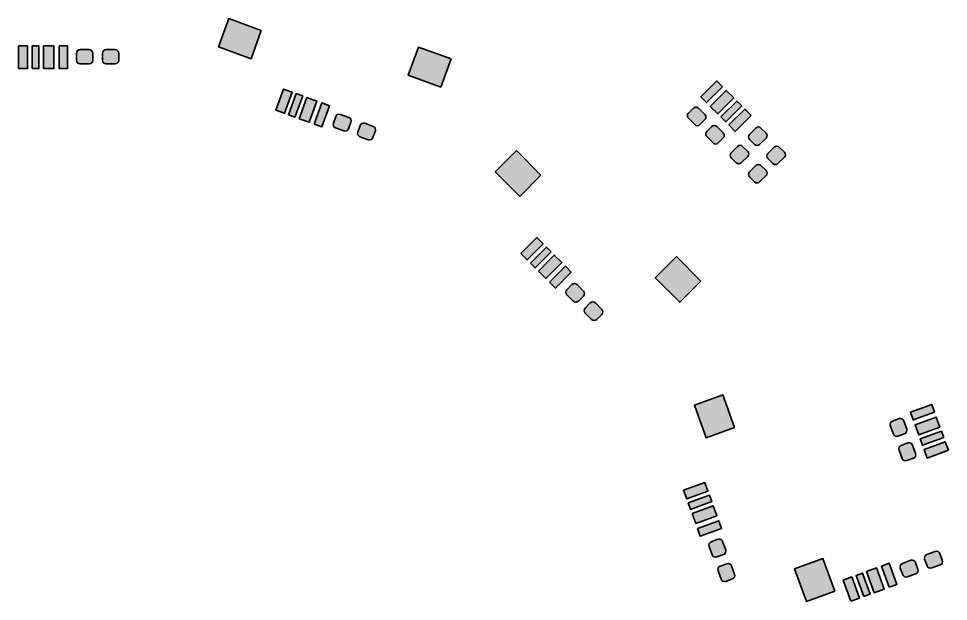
# Model space of a CAD drawing. Header units: inches. Extents: x 44 to 171, y 66 to 186.
# Drawn here: x 109.6 to 171.4, y 66.5 to 105.2 of the extents above; entities that cross this region are included whole.
import ezdxf

# ---------------------------------------------------------------- set-up
doc = ezdxf.new("R2010")
doc.units = ezdxf.units.IN
doc.header["$MEASUREMENT"] = 0
doc.layers.add('Layer 1', color=7, linetype='Continuous')

# ---------------------------------------------------------------- blocks, each defined once
blk = doc.blocks.new('block 46')
at = {"layer": 'Layer 1', "true_color": 0xffffff}
h = blk.add_hatch(color=7, dxfattribs=at)
h.dxf.hatch_style = 2
h.paths.add_polyline_path([(166.462, 67.054), (165.949, 68.464), (166.606, 68.703), (167.12, 67.294)])
h = blk.add_hatch(color=7, dxfattribs=at)
h.dxf.hatch_style = 2
h.paths.add_polyline_path([(167.448, 67.413), (166.935, 68.823), (167.452, 69.011), (167.965, 67.601)])
h = blk.add_hatch(color=7, dxfattribs=at)
h.dxf.hatch_style = 2
h.paths.add_polyline_path([(164.911, 66.49), (164.398, 67.899), (164.962, 68.105), (165.475, 66.695)])
h = blk.add_hatch(color=7, dxfattribs=at)
h.dxf.hatch_style = 2
h.paths.add_polyline_path([(165.758, 66.798), (165.245, 68.208), (165.668, 68.361), (166.181, 66.952)])
at = {"layer": 'Layer 1', "color": 7, "lineweight": 35, "true_color": 0xffffff}
for points in [[(166.462, 67.054), (165.949, 68.464), (166.606, 68.703), (167.12, 67.294), (166.462, 67.054)], [(167.448, 67.413), (166.935, 68.823), (167.452, 69.011), (167.965, 67.601), (167.448, 67.413)], [(164.911, 66.49), (164.398, 67.899), (164.962, 68.105), (165.475, 66.695), (164.911, 66.49)], [(165.758, 66.798), (165.245, 68.208), (165.668, 68.361), (166.181, 66.952), (165.758, 66.798)]]:
    blk.add_lwpolyline(points, dxfattribs=at)
blk = doc.blocks.new('block 49')
at = {"layer": 'Layer 1', "true_color": 0xffffff}
h = blk.add_hatch(color=7, dxfattribs=at)
h.dxf.hatch_style = 2
h.paths.add_polyline_path([(156.372, 100.696), (155.311, 99.635), (154.922, 100.024), (155.983, 101.085)])
h = blk.add_hatch(color=7, dxfattribs=at)
h.dxf.hatch_style = 2
h.paths.add_polyline_path([(157.114, 99.953), (156.053, 98.893), (155.559, 99.388), (156.619, 100.448)])
h = blk.add_hatch(color=7, dxfattribs=at)
h.dxf.hatch_style = 2
h.paths.add_polyline_path([(157.644, 99.424), (156.583, 98.363), (156.265, 98.681), (157.326, 99.742)])
h = blk.add_hatch(color=7, dxfattribs=at)
h.dxf.hatch_style = 2
h.paths.add_polyline_path([(158.281, 98.787), (157.22, 97.726), (156.796, 98.15), (157.857, 99.211)])
at = {"layer": 'Layer 1', "color": 7, "lineweight": 35, "true_color": 0xffffff}
for points in [[(156.372, 100.696), (155.311, 99.635), (154.922, 100.024), (155.983, 101.085), (156.372, 100.696)], [(157.114, 99.953), (156.053, 98.893), (155.559, 99.388), (156.619, 100.448), (157.114, 99.953)], [(157.644, 99.424), (156.583, 98.363), (156.265, 98.681), (157.326, 99.742), (157.644, 99.424)], [(158.281, 98.787), (157.22, 97.726), (156.796, 98.15), (157.857, 99.211), (158.281, 98.787)]]:
    blk.add_lwpolyline(points, dxfattribs=at)
blk = doc.blocks.new('block 52')
at = {"layer": 'Layer 1', "true_color": 0xffffff}
h = blk.add_hatch(color=7, dxfattribs=at)
h.dxf.hatch_style = 2
h.paths.add_polyline_path([(130.658, 98.712), (130.706, 98.792), (130.781, 98.846), (130.871, 98.868), (130.963, 98.854), (131.526, 98.649), (131.606, 98.601), (131.66, 98.526), (131.682, 98.436), (131.668, 98.345), (131.506, 97.898), (131.458, 97.819), (131.383, 97.764), (131.293, 97.742), (131.201, 97.756), (130.638, 97.962), (130.558, 98.01), (130.504, 98.084), (130.482, 98.174), (130.496, 98.266)])
h = blk.add_hatch(color=7, dxfattribs=at)
h.dxf.hatch_style = 2
h.paths.add_polyline_path([(132.279, 98.122), (132.327, 98.202), (132.402, 98.256), (132.492, 98.278), (132.584, 98.264), (133.147, 98.059), (133.227, 98.011), (133.281, 97.936), (133.303, 97.846), (133.289, 97.755), (133.127, 97.308), (133.079, 97.229), (133.004, 97.174), (132.914, 97.152), (132.822, 97.166), (132.259, 97.372), (132.179, 97.42), (132.125, 97.494), (132.103, 97.584), (132.117, 97.676)])
at = {"layer": 'Layer 1', "color": 7, "lineweight": 35, "true_color": 0xffffff}
for points in [[(130.658, 98.712), (130.706, 98.792), (130.781, 98.846), (130.871, 98.868), (130.963, 98.854), (131.526, 98.649), (131.606, 98.601), (131.66, 98.526), (131.682, 98.436), (131.668, 98.345), (131.506, 97.898), (131.458, 97.819), (131.383, 97.764), (131.293, 97.742), (131.201, 97.756), (130.638, 97.962), (130.558, 98.01), (130.504, 98.084), (130.482, 98.174), (130.496, 98.266), (130.658, 98.712)], [(132.279, 98.122), (132.327, 98.202), (132.402, 98.256), (132.492, 98.278), (132.584, 98.264), (133.147, 98.059), (133.227, 98.011), (133.281, 97.936), (133.303, 97.846), (133.289, 97.755), (133.127, 97.308), (133.079, 97.229), (133.004, 97.174), (132.914, 97.152), (132.822, 97.166), (132.259, 97.372), (132.179, 97.42), (132.125, 97.494), (132.103, 97.584), (132.117, 97.676), (132.279, 98.122)]]:
    blk.add_lwpolyline(points, dxfattribs=at)
blk = doc.blocks.new('block 53')
at = {"layer": 'Layer 1', "true_color": 0xffffff}
h = blk.add_hatch(color=7, dxfattribs=at)
h.dxf.hatch_style = 2
h.paths.add_polyline_path([(156.072, 70.604), (156.163, 70.618), (156.253, 70.596), (156.328, 70.541), (156.376, 70.462), (156.581, 69.898), (156.595, 69.806), (156.573, 69.716), (156.519, 69.641), (156.439, 69.593), (155.993, 69.431), (155.901, 69.417), (155.811, 69.439), (155.737, 69.494), (155.689, 69.573), (155.483, 70.137), (155.469, 70.228), (155.491, 70.318), (155.546, 70.393), (155.625, 70.441)])
h = blk.add_hatch(color=7, dxfattribs=at)
h.dxf.hatch_style = 2
h.paths.add_polyline_path([(156.662, 68.983), (156.753, 68.997), (156.843, 68.975), (156.918, 68.92), (156.966, 68.841), (157.171, 68.277), (157.185, 68.185), (157.163, 68.095), (157.109, 68.02), (157.029, 67.972), (156.583, 67.81), (156.491, 67.796), (156.401, 67.818), (156.327, 67.873), (156.279, 67.952), (156.073, 68.516), (156.059, 68.607), (156.081, 68.697), (156.136, 68.772), (156.215, 68.82)])
at = {"layer": 'Layer 1', "color": 7, "lineweight": 35, "true_color": 0xffffff}
for points in [[(156.072, 70.604), (156.163, 70.618), (156.253, 70.596), (156.328, 70.541), (156.376, 70.462), (156.581, 69.898), (156.595, 69.806), (156.573, 69.716), (156.519, 69.641), (156.439, 69.593), (155.993, 69.431), (155.901, 69.417), (155.811, 69.439), (155.737, 69.494), (155.689, 69.573), (155.483, 70.137), (155.469, 70.228), (155.491, 70.318), (155.546, 70.393), (155.625, 70.441), (156.072, 70.604)], [(156.662, 68.983), (156.753, 68.997), (156.843, 68.975), (156.918, 68.92), (156.966, 68.841), (157.171, 68.277), (157.185, 68.185), (157.163, 68.095), (157.109, 68.02), (157.029, 67.972), (156.583, 67.81), (156.491, 67.796), (156.401, 67.818), (156.327, 67.873), (156.279, 67.952), (156.073, 68.516), (156.059, 68.607), (156.081, 68.697), (156.136, 68.772), (156.215, 68.82), (156.662, 68.983)]]:
    blk.add_lwpolyline(points, dxfattribs=at)
blk = doc.blocks.new('block 55')
at = {"layer": 'Layer 1', "true_color": 0xffffff}
h = blk.add_hatch(color=7, dxfattribs=at)
h.dxf.hatch_style = 2
h.paths.add_polyline_path([(126.674, 99.132), (127.187, 100.542), (127.751, 100.336), (127.238, 98.927)])
h = blk.add_hatch(color=7, dxfattribs=at)
h.dxf.hatch_style = 2
h.paths.add_polyline_path([(127.521, 98.824), (128.034, 100.233), (128.457, 100.08), (127.944, 98.67)])
h = blk.add_hatch(color=7, dxfattribs=at)
h.dxf.hatch_style = 2
h.paths.add_polyline_path([(128.225, 98.568), (128.738, 99.977), (129.396, 99.738), (128.883, 98.328)])
h = blk.add_hatch(color=7, dxfattribs=at)
h.dxf.hatch_style = 2
h.paths.add_polyline_path([(129.212, 98.209), (129.725, 99.618), (130.241, 99.43), (129.728, 98.021)])
at = {"layer": 'Layer 1', "color": 7, "lineweight": 35, "true_color": 0xffffff}
for points in [[(126.674, 99.132), (127.187, 100.542), (127.751, 100.336), (127.238, 98.927), (126.674, 99.132)], [(127.521, 98.824), (128.034, 100.233), (128.457, 100.08), (127.944, 98.67), (127.521, 98.824)], [(128.225, 98.568), (128.738, 99.977), (129.396, 99.738), (128.883, 98.328), (128.225, 98.568)], [(129.212, 98.209), (129.725, 99.618), (130.241, 99.43), (129.728, 98.021), (129.212, 98.209)]]:
    blk.add_lwpolyline(points, dxfattribs=at)
blk = doc.blocks.new('block 59')
at = {"layer": 'Layer 1', "true_color": 0xffffff}
h = blk.add_hatch(color=7, dxfattribs=at)
h.dxf.hatch_style = 2
h.paths.add_polyline_path([(154.438, 99.27), (154.516, 99.321), (154.606, 99.339), (154.697, 99.321), (154.774, 99.27), (155.199, 98.846), (155.25, 98.768), (155.268, 98.678), (155.25, 98.587), (155.199, 98.51), (154.863, 98.174), (154.786, 98.122), (154.695, 98.104), (154.604, 98.122), (154.527, 98.174), (154.103, 98.598), (154.051, 98.675), (154.033, 98.766), (154.051, 98.857), (154.103, 98.934)])
h = blk.add_hatch(color=7, dxfattribs=at)
h.dxf.hatch_style = 2
h.paths.add_polyline_path([(155.658, 98.05), (155.735, 98.102), (155.826, 98.12), (155.917, 98.102), (155.994, 98.05), (156.418, 97.626), (156.47, 97.549), (156.488, 97.458), (156.47, 97.367), (156.418, 97.29), (156.083, 96.954), (156.005, 96.903), (155.915, 96.884), (155.824, 96.903), (155.747, 96.954), (155.322, 97.378), (155.271, 97.455), (155.253, 97.546), (155.271, 97.637), (155.322, 97.714)])
at = {"layer": 'Layer 1', "color": 7, "lineweight": 35, "true_color": 0xffffff}
for points in [[(154.438, 99.27), (154.516, 99.321), (154.606, 99.339), (154.697, 99.321), (154.774, 99.27), (155.199, 98.846), (155.25, 98.768), (155.268, 98.678), (155.25, 98.587), (155.199, 98.51), (154.863, 98.174), (154.786, 98.122), (154.695, 98.104), (154.604, 98.122), (154.527, 98.174), (154.103, 98.598), (154.051, 98.675), (154.033, 98.766), (154.051, 98.857), (154.103, 98.934), (154.438, 99.27)], [(155.658, 98.05), (155.735, 98.102), (155.826, 98.12), (155.917, 98.102), (155.994, 98.05), (156.418, 97.626), (156.47, 97.549), (156.488, 97.458), (156.47, 97.367), (156.418, 97.29), (156.083, 96.954), (156.005, 96.903), (155.915, 96.884), (155.824, 96.903), (155.747, 96.954), (155.322, 97.378), (155.271, 97.455), (155.253, 97.546), (155.271, 97.637), (155.322, 97.714), (155.658, 98.05)]]:
    blk.add_lwpolyline(points, dxfattribs=at)
blk = doc.blocks.new('block 76')
at = {"layer": 'Layer 1', "true_color": 0xffffff}
h = blk.add_hatch(color=7, dxfattribs=at)
h.dxf.hatch_style = 2
h.paths.add_polyline_path([(109.568, 101.902), (109.568, 103.402), (110.168, 103.402), (110.168, 101.902)])
h = blk.add_hatch(color=7, dxfattribs=at)
h.dxf.hatch_style = 2
h.paths.add_polyline_path([(110.469, 101.902), (110.469, 103.402), (110.919, 103.402), (110.919, 101.902)])
h = blk.add_hatch(color=7, dxfattribs=at)
h.dxf.hatch_style = 2
h.paths.add_polyline_path([(111.218, 101.902), (111.218, 103.402), (111.918, 103.402), (111.918, 101.902)])
h = blk.add_hatch(color=7, dxfattribs=at)
h.dxf.hatch_style = 2
h.paths.add_polyline_path([(112.268, 101.902), (112.268, 103.402), (112.818, 103.402), (112.818, 101.902)])
at = {"layer": 'Layer 1', "color": 7, "lineweight": 35, "true_color": 0xffffff}
for points in [[(109.568, 101.902), (109.568, 103.402), (110.168, 103.402), (110.168, 101.902), (109.568, 101.902)], [(110.469, 101.902), (110.469, 103.402), (110.919, 103.402), (110.919, 101.902), (110.469, 101.902)], [(111.218, 101.902), (111.218, 103.402), (111.918, 103.402), (111.918, 101.902), (111.218, 101.902)], [(112.268, 101.902), (112.268, 103.402), (112.818, 103.402), (112.818, 101.902), (112.268, 101.902)]]:
    blk.add_lwpolyline(points, dxfattribs=at)
blk = doc.blocks.new('block 83')
at = {"layer": 'Layer 1', "true_color": 0xffffff}
h = blk.add_hatch(color=7, dxfattribs=at)
h.dxf.hatch_style = 2
h.paths.add_polyline_path([(168.111, 78.63), (168.203, 78.644), (168.293, 78.622), (168.368, 78.567), (168.416, 78.488), (168.621, 77.924), (168.635, 77.833), (168.613, 77.743), (168.558, 77.668), (168.479, 77.62), (168.033, 77.457), (167.941, 77.443), (167.851, 77.465), (167.776, 77.52), (167.728, 77.599), (167.523, 78.163), (167.509, 78.255), (167.531, 78.345), (167.586, 78.419), (167.665, 78.467)])
h = blk.add_hatch(color=7, dxfattribs=at)
h.dxf.hatch_style = 2
h.paths.add_polyline_path([(168.701, 77.009), (168.793, 77.023), (168.883, 77.001), (168.958, 76.946), (169.006, 76.867), (169.211, 76.303), (169.225, 76.212), (169.203, 76.122), (169.148, 76.047), (169.069, 75.999), (168.623, 75.836), (168.531, 75.822), (168.441, 75.844), (168.366, 75.899), (168.318, 75.978), (168.113, 76.542), (168.099, 76.634), (168.121, 76.724), (168.176, 76.798), (168.255, 76.846)])
at = {"layer": 'Layer 1', "color": 7, "lineweight": 35, "true_color": 0xffffff}
for points in [[(168.111, 78.63), (168.203, 78.644), (168.293, 78.622), (168.368, 78.567), (168.416, 78.488), (168.621, 77.924), (168.635, 77.833), (168.613, 77.743), (168.558, 77.668), (168.479, 77.62), (168.033, 77.457), (167.941, 77.443), (167.851, 77.465), (167.776, 77.52), (167.728, 77.599), (167.523, 78.163), (167.509, 78.255), (167.531, 78.345), (167.586, 78.419), (167.665, 78.467), (168.111, 78.63)], [(168.701, 77.009), (168.793, 77.023), (168.883, 77.001), (168.958, 76.946), (169.006, 76.867), (169.211, 76.303), (169.225, 76.212), (169.203, 76.122), (169.148, 76.047), (169.069, 75.999), (168.623, 75.836), (168.531, 75.822), (168.441, 75.844), (168.366, 75.899), (168.318, 75.978), (168.113, 76.542), (168.099, 76.634), (168.121, 76.724), (168.176, 76.798), (168.255, 76.846), (168.701, 77.009)]]:
    blk.add_lwpolyline(points, dxfattribs=at)
blk = doc.blocks.new('block 86')
at = {"layer": 'Layer 1', "true_color": 0xffffff}
h = blk.add_hatch(color=7, dxfattribs=at)
h.dxf.hatch_style = 2
h.paths.add_polyline_path([(159.263, 97.613), (159.315, 97.536), (159.333, 97.445), (159.315, 97.354), (159.263, 97.277), (158.839, 96.853), (158.762, 96.801), (158.671, 96.783), (158.58, 96.801), (158.503, 96.853), (158.167, 97.189), (158.116, 97.266), (158.098, 97.357), (158.116, 97.448), (158.167, 97.525), (158.591, 97.949), (158.668, 98), (158.759, 98.019), (158.85, 98), (158.927, 97.949)])
h = blk.add_hatch(color=7, dxfattribs=at)
h.dxf.hatch_style = 2
h.paths.add_polyline_path([(158.043, 96.393), (158.095, 96.316), (158.113, 96.225), (158.095, 96.135), (158.043, 96.057), (157.619, 95.633), (157.542, 95.582), (157.451, 95.564), (157.36, 95.582), (157.283, 95.633), (156.947, 95.969), (156.896, 96.046), (156.878, 96.137), (156.896, 96.228), (156.947, 96.305), (157.372, 96.729), (157.449, 96.781), (157.54, 96.799), (157.63, 96.781), (157.708, 96.729)])
at = {"layer": 'Layer 1', "color": 7, "lineweight": 35, "true_color": 0xffffff}
for points in [[(159.263, 97.613), (159.315, 97.536), (159.333, 97.445), (159.315, 97.354), (159.263, 97.277), (158.839, 96.853), (158.762, 96.801), (158.671, 96.783), (158.58, 96.801), (158.503, 96.853), (158.167, 97.189), (158.116, 97.266), (158.098, 97.357), (158.116, 97.448), (158.167, 97.525), (158.591, 97.949), (158.668, 98), (158.759, 98.019), (158.85, 98), (158.927, 97.949), (159.263, 97.613)], [(158.043, 96.393), (158.095, 96.316), (158.113, 96.225), (158.095, 96.135), (158.043, 96.057), (157.619, 95.633), (157.542, 95.582), (157.451, 95.564), (157.36, 95.582), (157.283, 95.633), (156.947, 95.969), (156.896, 96.046), (156.878, 96.137), (156.896, 96.228), (156.947, 96.305), (157.372, 96.729), (157.449, 96.781), (157.54, 96.799), (157.63, 96.781), (157.708, 96.729), (158.043, 96.393)]]:
    blk.add_lwpolyline(points, dxfattribs=at)
blk = doc.blocks.new('block 103')
at = {"layer": 'Layer 1', "true_color": 0xffffff}
h = blk.add_hatch(color=7, dxfattribs=at)
h.dxf.hatch_style = 2
h.paths.add_polyline_path([(146.361, 87.535), (146.438, 87.586), (146.529, 87.605), (146.62, 87.586), (146.697, 87.535), (147.121, 87.111), (147.173, 87.034), (147.191, 86.943), (147.173, 86.852), (147.121, 86.775), (146.786, 86.439), (146.708, 86.387), (146.618, 86.369), (146.527, 86.387), (146.45, 86.439), (146.025, 86.863), (145.974, 86.94), (145.956, 87.031), (145.974, 87.122), (146.025, 87.199)])
h = blk.add_hatch(color=7, dxfattribs=at)
h.dxf.hatch_style = 2
h.paths.add_polyline_path([(147.581, 86.315), (147.658, 86.367), (147.749, 86.385), (147.84, 86.367), (147.917, 86.315), (148.341, 85.891), (148.393, 85.814), (148.411, 85.723), (148.393, 85.632), (148.341, 85.555), (148.005, 85.219), (147.928, 85.168), (147.837, 85.15), (147.746, 85.168), (147.669, 85.219), (147.245, 85.643), (147.194, 85.721), (147.176, 85.811), (147.194, 85.902), (147.245, 85.979)])
at = {"layer": 'Layer 1', "color": 7, "lineweight": 35, "true_color": 0xffffff}
for points in [[(146.361, 87.535), (146.438, 87.586), (146.529, 87.605), (146.62, 87.586), (146.697, 87.535), (147.121, 87.111), (147.173, 87.034), (147.191, 86.943), (147.173, 86.852), (147.121, 86.775), (146.786, 86.439), (146.708, 86.387), (146.618, 86.369), (146.527, 86.387), (146.45, 86.439), (146.025, 86.863), (145.974, 86.94), (145.956, 87.031), (145.974, 87.122), (146.025, 87.199), (146.361, 87.535)], [(147.581, 86.315), (147.658, 86.367), (147.749, 86.385), (147.84, 86.367), (147.917, 86.315), (148.341, 85.891), (148.393, 85.814), (148.411, 85.723), (148.393, 85.632), (148.341, 85.555), (148.005, 85.219), (147.928, 85.168), (147.837, 85.15), (147.746, 85.168), (147.669, 85.219), (147.245, 85.643), (147.194, 85.721), (147.176, 85.811), (147.194, 85.902), (147.245, 85.979), (147.581, 86.315)]]:
    blk.add_lwpolyline(points, dxfattribs=at)
blk = doc.blocks.new('block 105')
at = {"layer": 'Layer 1', "true_color": 0xffffff}
h = blk.add_hatch(color=7, dxfattribs=at)
h.dxf.hatch_style = 2
h.paths.add_polyline_path([(169.81, 69.287), (169.796, 69.379), (169.818, 69.469), (169.873, 69.543), (169.952, 69.591), (170.516, 69.797), (170.608, 69.811), (170.698, 69.789), (170.772, 69.734), (170.82, 69.655), (170.983, 69.208), (170.997, 69.117), (170.975, 69.027), (170.92, 68.952), (170.841, 68.904), (170.277, 68.699), (170.186, 68.685), (170.096, 68.707), (170.021, 68.761), (169.973, 68.841)])
h = blk.add_hatch(color=7, dxfattribs=at)
h.dxf.hatch_style = 2
h.paths.add_polyline_path([(168.189, 68.697), (168.175, 68.789), (168.197, 68.879), (168.252, 68.953), (168.331, 69.001), (168.895, 69.207), (168.987, 69.221), (169.077, 69.199), (169.151, 69.144), (169.199, 69.065), (169.362, 68.618), (169.376, 68.527), (169.354, 68.437), (169.299, 68.362), (169.22, 68.314), (168.656, 68.109), (168.565, 68.095), (168.475, 68.117), (168.4, 68.171), (168.352, 68.251)])
at = {"layer": 'Layer 1', "color": 7, "lineweight": 35, "true_color": 0xffffff}
for points in [[(169.81, 69.287), (169.796, 69.379), (169.818, 69.469), (169.873, 69.543), (169.952, 69.591), (170.516, 69.797), (170.608, 69.811), (170.698, 69.789), (170.772, 69.734), (170.82, 69.655), (170.983, 69.208), (170.997, 69.117), (170.975, 69.027), (170.92, 68.952), (170.841, 68.904), (170.277, 68.699), (170.186, 68.685), (170.096, 68.707), (170.021, 68.761), (169.973, 68.841), (169.81, 69.287)], [(168.189, 68.697), (168.175, 68.789), (168.197, 68.879), (168.252, 68.953), (168.331, 69.001), (168.895, 69.207), (168.987, 69.221), (169.077, 69.199), (169.151, 69.144), (169.199, 69.065), (169.362, 68.618), (169.376, 68.527), (169.354, 68.437), (169.299, 68.362), (169.22, 68.314), (168.656, 68.109), (168.565, 68.095), (168.475, 68.117), (168.4, 68.171), (168.352, 68.251), (168.189, 68.697)]]:
    blk.add_lwpolyline(points, dxfattribs=at)
blk = doc.blocks.new('block 107')
at = {"layer": 'Layer 1', "true_color": 0xffffff}
h = blk.add_hatch(color=7, dxfattribs=at)
h.dxf.hatch_style = 2
h.paths.add_polyline_path([(153.783, 73.865), (155.193, 74.379), (155.398, 73.815), (153.988, 73.302)])
h = blk.add_hatch(color=7, dxfattribs=at)
h.dxf.hatch_style = 2
h.paths.add_polyline_path([(154.091, 73.019), (155.501, 73.532), (155.655, 73.109), (154.245, 72.596)])
h = blk.add_hatch(color=7, dxfattribs=at)
h.dxf.hatch_style = 2
h.paths.add_polyline_path([(154.347, 72.315), (155.757, 72.828), (155.996, 72.17), (154.587, 71.657)])
h = blk.add_hatch(color=7, dxfattribs=at)
h.dxf.hatch_style = 2
h.paths.add_polyline_path([(154.707, 71.328), (156.116, 71.841), (156.304, 71.325), (154.895, 70.811)])
at = {"layer": 'Layer 1', "color": 7, "lineweight": 35, "true_color": 0xffffff}
for points in [[(153.783, 73.865), (155.193, 74.379), (155.398, 73.815), (153.988, 73.302), (153.783, 73.865)], [(154.091, 73.019), (155.501, 73.532), (155.655, 73.109), (154.245, 72.596), (154.091, 73.019)], [(154.347, 72.315), (155.757, 72.828), (155.996, 72.17), (154.587, 71.657), (154.347, 72.315)], [(154.707, 71.328), (156.116, 71.841), (156.304, 71.325), (154.895, 70.811), (154.707, 71.328)]]:
    blk.add_lwpolyline(points, dxfattribs=at)
blk = doc.blocks.new('block 108')
at = {"layer": 'Layer 1', "true_color": 0xffffff}
h = blk.add_hatch(color=7, dxfattribs=at)
h.dxf.hatch_style = 2
h.paths.add_polyline_path([(160.482, 96.343), (160.534, 96.266), (160.552, 96.175), (160.534, 96.084), (160.482, 96.007), (160.058, 95.583), (159.981, 95.531), (159.89, 95.513), (159.799, 95.531), (159.722, 95.583), (159.386, 95.919), (159.335, 95.996), (159.317, 96.087), (159.335, 96.178), (159.386, 96.255), (159.811, 96.679), (159.888, 96.73), (159.979, 96.749), (160.069, 96.73), (160.147, 96.679)])
h = blk.add_hatch(color=7, dxfattribs=at)
h.dxf.hatch_style = 2
h.paths.add_polyline_path([(159.263, 95.123), (159.314, 95.046), (159.332, 94.955), (159.314, 94.865), (159.263, 94.787), (158.838, 94.363), (158.761, 94.312), (158.67, 94.294), (158.58, 94.312), (158.502, 94.363), (158.167, 94.699), (158.115, 94.776), (158.097, 94.867), (158.115, 94.958), (158.167, 95.035), (158.591, 95.459), (158.668, 95.511), (158.759, 95.529), (158.85, 95.511), (158.927, 95.459)])
at = {"layer": 'Layer 1', "color": 7, "lineweight": 35, "true_color": 0xffffff}
for points in [[(160.482, 96.343), (160.534, 96.266), (160.552, 96.175), (160.534, 96.084), (160.482, 96.007), (160.058, 95.583), (159.981, 95.531), (159.89, 95.513), (159.799, 95.531), (159.722, 95.583), (159.386, 95.919), (159.335, 95.996), (159.317, 96.087), (159.335, 96.178), (159.386, 96.255), (159.811, 96.679), (159.888, 96.73), (159.979, 96.749), (160.069, 96.73), (160.147, 96.679), (160.482, 96.343)], [(159.263, 95.123), (159.314, 95.046), (159.332, 94.955), (159.314, 94.865), (159.263, 94.787), (158.838, 94.363), (158.761, 94.312), (158.67, 94.294), (158.58, 94.312), (158.502, 94.363), (158.167, 94.699), (158.115, 94.776), (158.097, 94.867), (158.115, 94.958), (158.167, 95.035), (158.591, 95.459), (158.668, 95.511), (158.759, 95.529), (158.85, 95.511), (158.927, 95.459), (159.263, 95.123)]]:
    blk.add_lwpolyline(points, dxfattribs=at)
blk = doc.blocks.new('block 127')
at = {"layer": 'Layer 1', "true_color": 0xffffff}
h = blk.add_hatch(color=7, dxfattribs=at)
h.dxf.hatch_style = 2
h.paths.add_polyline_path([(125.706, 104.436), (125.022, 102.557), (122.86, 103.343), (123.545, 105.223)])
h = blk.add_hatch(color=7, dxfattribs=at)
h.dxf.hatch_style = 2
h.paths.add_polyline_path([(138.321, 102.548), (137.637, 100.668), (135.475, 101.455), (136.159, 103.334)])
at = {"layer": 'Layer 1', "color": 7, "lineweight": 35, "true_color": 0xffffff}
for points in [[(125.706, 104.436), (125.022, 102.557), (122.86, 103.343), (123.545, 105.223), (125.706, 104.436)], [(138.321, 102.548), (137.637, 100.668), (135.475, 101.455), (136.159, 103.334), (138.321, 102.548)]]:
    blk.add_lwpolyline(points, dxfattribs=at)
blk = doc.blocks.new('block 131')
at = {"layer": 'Layer 1', "true_color": 0xffffff}
h = blk.add_hatch(color=7, dxfattribs=at)
h.dxf.hatch_style = 2
h.paths.add_polyline_path([(142.96, 89.607), (144.02, 90.667), (144.445, 90.243), (143.384, 89.182)])
h = blk.add_hatch(color=7, dxfattribs=at)
h.dxf.hatch_style = 2
h.paths.add_polyline_path([(143.597, 88.97), (144.657, 90.03), (144.976, 89.712), (143.915, 88.651)])
h = blk.add_hatch(color=7, dxfattribs=at)
h.dxf.hatch_style = 2
h.paths.add_polyline_path([(144.126, 88.44), (145.187, 89.501), (145.682, 89.006), (144.621, 87.945)])
h = blk.add_hatch(color=7, dxfattribs=at)
h.dxf.hatch_style = 2
h.paths.add_polyline_path([(144.869, 87.698), (145.929, 88.758), (146.318, 88.369), (145.258, 87.309)])
at = {"layer": 'Layer 1', "color": 7, "lineweight": 35, "true_color": 0xffffff}
for points in [[(142.96, 89.607), (144.02, 90.667), (144.445, 90.243), (143.384, 89.182), (142.96, 89.607)], [(143.597, 88.97), (144.657, 90.03), (144.976, 89.712), (143.915, 88.651), (143.597, 88.97)], [(144.126, 88.44), (145.187, 89.501), (145.682, 89.006), (144.621, 87.945), (144.126, 88.44)], [(144.869, 87.698), (145.929, 88.758), (146.318, 88.369), (145.258, 87.309), (144.869, 87.698)]]:
    blk.add_lwpolyline(points, dxfattribs=at)
blk = doc.blocks.new('block 132')
at = {"layer": 'Layer 1', "true_color": 0xffffff}
h = blk.add_hatch(color=7, dxfattribs=at)
h.dxf.hatch_style = 2
h.paths.add_polyline_path([(157.169, 78.038), (155.29, 77.354), (154.503, 79.515), (156.382, 80.199)])
h = blk.add_hatch(color=7, dxfattribs=at)
h.dxf.hatch_style = 2
h.paths.add_polyline_path([(163.831, 67.161), (161.952, 66.477), (161.165, 68.638), (163.044, 69.322)])
at = {"layer": 'Layer 1', "color": 7, "lineweight": 35, "true_color": 0xffffff}
for points in [[(157.169, 78.038), (155.29, 77.354), (154.503, 79.515), (156.382, 80.199), (157.169, 78.038)], [(163.831, 67.161), (161.952, 66.477), (161.165, 68.638), (163.044, 69.322), (163.831, 67.161)]]:
    blk.add_lwpolyline(points, dxfattribs=at)
blk = doc.blocks.new('block 135')
at = {"layer": 'Layer 1', "true_color": 0xffffff}
h = blk.add_hatch(color=7, dxfattribs=at)
h.dxf.hatch_style = 2
h.paths.add_polyline_path([(144.301, 94.818), (142.887, 93.403), (141.261, 95.03), (142.675, 96.444)])
h = blk.add_hatch(color=7, dxfattribs=at)
h.dxf.hatch_style = 2
h.paths.add_polyline_path([(154.936, 87.775), (153.522, 86.361), (151.896, 87.987), (153.31, 89.401)])
at = {"layer": 'Layer 1', "color": 7, "lineweight": 35, "true_color": 0xffffff}
for points in [[(144.301, 94.818), (142.887, 93.403), (141.261, 95.03), (142.675, 96.444), (144.301, 94.818)], [(154.936, 87.775), (153.522, 86.361), (151.896, 87.987), (153.31, 89.401), (154.936, 87.775)]]:
    blk.add_lwpolyline(points, dxfattribs=at)
blk = doc.blocks.new('block 137')
at = {"layer": 'Layer 1', "true_color": 0xffffff}
h = blk.add_hatch(color=7, dxfattribs=at)
h.dxf.hatch_style = 2
h.paths.add_polyline_path([(114.499, 102.446), (114.481, 102.356), (114.429, 102.278), (114.352, 102.227), (114.261, 102.209), (113.661, 102.209), (113.57, 102.227), (113.493, 102.278), (113.442, 102.356), (113.424, 102.446), (113.424, 102.921), (113.442, 103.012), (113.493, 103.089), (113.57, 103.141), (113.661, 103.159), (114.261, 103.159), (114.352, 103.141), (114.429, 103.089), (114.481, 103.012), (114.499, 102.921)])
h = blk.add_hatch(color=7, dxfattribs=at)
h.dxf.hatch_style = 2
h.paths.add_polyline_path([(116.224, 102.446), (116.206, 102.356), (116.154, 102.278), (116.077, 102.227), (115.986, 102.209), (115.386, 102.209), (115.295, 102.227), (115.218, 102.278), (115.167, 102.356), (115.149, 102.446), (115.149, 102.921), (115.167, 103.012), (115.218, 103.089), (115.295, 103.141), (115.386, 103.159), (115.986, 103.159), (116.077, 103.141), (116.154, 103.089), (116.206, 103.012), (116.224, 102.921)])
at = {"layer": 'Layer 1', "color": 7, "lineweight": 35, "true_color": 0xffffff}
for points in [[(114.499, 102.446), (114.481, 102.356), (114.429, 102.278), (114.352, 102.227), (114.261, 102.209), (113.661, 102.209), (113.57, 102.227), (113.493, 102.278), (113.442, 102.356), (113.424, 102.446), (113.424, 102.921), (113.442, 103.012), (113.493, 103.089), (113.57, 103.141), (113.661, 103.159), (114.261, 103.159), (114.352, 103.141), (114.429, 103.089), (114.481, 103.012), (114.499, 102.921), (114.499, 102.446)], [(116.224, 102.446), (116.206, 102.356), (116.154, 102.278), (116.077, 102.227), (115.986, 102.209), (115.386, 102.209), (115.295, 102.227), (115.218, 102.278), (115.167, 102.356), (115.149, 102.446), (115.149, 102.921), (115.167, 103.012), (115.218, 103.089), (115.295, 103.141), (115.386, 103.159), (115.986, 103.159), (116.077, 103.141), (116.154, 103.089), (116.206, 103.012), (116.224, 102.921), (116.224, 102.446)]]:
    blk.add_lwpolyline(points, dxfattribs=at)
blk = doc.blocks.new('block 146')
at = {"layer": 'Layer 1', "true_color": 0xffffff}
h = blk.add_hatch(color=7, dxfattribs=at)
h.dxf.hatch_style = 2
h.paths.add_polyline_path([(170.465, 79.058), (169.056, 78.545), (168.867, 79.062), (170.277, 79.575)])
h = blk.add_hatch(color=7, dxfattribs=at)
h.dxf.hatch_style = 2
h.paths.add_polyline_path([(170.824, 78.071), (169.415, 77.558), (169.175, 78.216), (170.585, 78.729)])
h = blk.add_hatch(color=7, dxfattribs=at)
h.dxf.hatch_style = 2
h.paths.add_polyline_path([(171.08, 77.367), (169.671, 76.854), (169.517, 77.277), (170.926, 77.79)])
h = blk.add_hatch(color=7, dxfattribs=at)
h.dxf.hatch_style = 2
h.paths.add_polyline_path([(171.389, 76.521), (169.979, 76.008), (169.774, 76.571), (171.183, 77.084)])
at = {"layer": 'Layer 1', "color": 7, "lineweight": 35, "true_color": 0xffffff}
for points in [[(170.465, 79.058), (169.056, 78.545), (168.867, 79.062), (170.277, 79.575), (170.465, 79.058)], [(170.824, 78.071), (169.415, 77.558), (169.175, 78.216), (170.585, 78.729), (170.824, 78.071)], [(171.08, 77.367), (169.671, 76.854), (169.517, 77.277), (170.926, 77.79), (171.08, 77.367)], [(171.389, 76.521), (169.979, 76.008), (169.774, 76.571), (171.183, 77.084), (171.389, 76.521)]]:
    blk.add_lwpolyline(points, dxfattribs=at)
blk = doc.blocks.new('block 5')
at = {"layer": 'Layer 1'}
for name in ['block 127', 'block 76', 'block 137', 'block 49', 'block 55', 'block 59', 'block 52', 'block 86', 'block 135', 'block 108', 'block 131', 'block 103', 'block 132', 'block 146', 'block 83', 'block 107', 'block 53', 'block 105', 'block 46']:
    blk.add_blockref(name, (0, 0), dxfattribs=at)

msp = doc.modelspace()

# ---------------------------------------------------------------- block references
at = {"layer": 'Layer 1'}
msp.add_blockref('block 5', (0, 0), dxfattribs=at)

doc.saveas('drawing.dxf')
